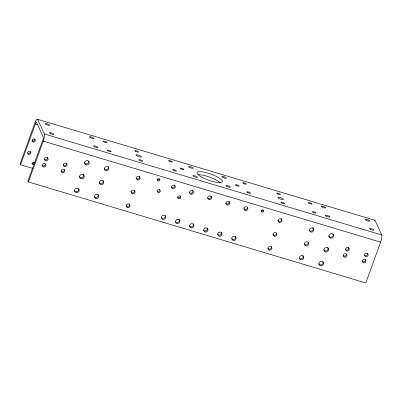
<?xml version="1.0" encoding="UTF-8"?>
<svg xmlns="http://www.w3.org/2000/svg" width="402" height="402" viewBox="0 0 402 402"><rect width="100%" height="100%" fill="white"/><g stroke="black" fill="none" stroke-linecap="round" stroke-linejoin="round"><path stroke-width="0.6" d="M20.562 164.775L35.371 123.952A2.533 0.568 -73.3 0 1 36.557 122.399L43.26 137.042A2.533 0.568 -73.3 0 1 42.768 140.107L27.959 180.93L28.421 181.94L365.785 282.958L380.593 242.135A5.909 1.322 -73.3 0 0 381.739 234.974L375.036 220.331L37.672 119.319A5.909 1.322 -73.3 0 0 34.909 122.942L20.1 163.765L20.562 164.775L32.587 168.378M28.421 181.94L43.23 141.117A5.909 1.322 -73.3 0 0 44.376 133.956L37.672 119.319M35.371 123.952L37.778 124.67M44.376 133.956L381.739 234.974M43.23 141.117L380.593 242.135M374.368 220.17A5.909 1.322 -73.3 0 1 375.036 220.331M174.629 184.94A1.94 1.834 -24.6 0 1 171.584 187.277M192.613 190.161A1.94 1.834 -24.6 0 1 192.251 192.769A1.94 1.834 -24.6 0 1 189.558 192.538M211.065 196.191A1.94 1.834 -24.6 0 1 207.563 197.799M229.18 201.583A1.94 1.834 -24.6 0 1 225.713 203.261M247.305 207.005A1.94 1.834 -24.6 0 1 243.848 208.693M235.436 236.361A2.196 2.075 -24.6 0 1 231.818 238.773M221.371 232.15A2.196 2.075 -24.6 0 1 217.758 234.562M207.311 227.939A2.196 2.075 -24.6 0 1 203.693 230.351M193.246 223.728A2.196 2.075 -24.6 0 1 189.633 226.14M178.88 219.075A2.196 2.075 -24.6 0 1 178.634 222.035A2.196 2.075 -24.6 0 1 175.568 221.929M165.127 215.311A2.196 2.075 -24.6 0 1 161.509 217.718M365.443 259.697A1.859 1.754 -24.6 0 1 361.976 260.923M367.534 253.099A1.859 1.754 -24.6 0 1 364.473 255.139M348.614 247.436A1.859 1.754 -24.6 0 1 345.554 249.476M346.529 254.034A1.859 1.754 -24.6 0 1 343.057 255.26M327.585 247.23A2.362 2.231 -24.6 0 1 327.077 250.602A2.362 2.231 -24.6 0 1 323.685 249.823M332.946 233.843A2.362 2.231 -24.6 0 1 331.836 236.894A2.362 2.231 -24.6 0 1 328.715 235.959M322.886 261.571A2.362 2.231 -24.6 0 1 321.781 264.622A2.362 2.231 -24.6 0 1 318.66 263.687M302.721 255.3A2.196 2.075 -24.6 0 1 302.48 258.265A2.196 2.075 -24.6 0 1 299.415 258.159M308.233 242.396A2.196 2.075 -24.6 0 1 304.133 243.848M312.781 227.572A2.196 2.075 -24.6 0 1 312.535 230.532A2.196 2.075 -24.6 0 1 309.47 230.426M281.058 218.296A1.94 1.834 -24.6 0 1 280.641 221.07A1.94 1.834 -24.6 0 1 277.857 220.427M276.455 233.009A1.94 1.834 -24.6 0 1 272.832 234.296M271.275 246.421A1.94 1.834 -24.6 0 1 270.365 248.923A1.94 1.834 -24.6 0 1 267.802 248.16M263.245 210.085A1.181 1.116 -24.6 0 1 261.019 210.573M159.182 178.639A1.181 1.116 -24.6 0 1 156.971 179.418M159.694 189.402A1.518 1.437 -24.6 0 1 158.986 191.362A1.518 1.437 -24.6 0 1 156.981 190.764M139.449 176.207A1.94 1.834 -24.6 0 1 138.539 178.714A1.94 1.834 -24.6 0 1 135.976 177.945M134.575 190.523A1.94 1.834 -24.6 0 1 133.037 192.749A1.94 1.834 -24.6 0 1 130.796 191.357M129.394 203.935A1.94 1.834 -24.6 0 1 128.484 206.442A1.94 1.834 -24.6 0 1 125.921 205.673M108.148 166.654A2.196 2.075 -24.6 0 1 107.118 169.483A2.196 2.075 -24.6 0 1 104.224 168.619M103.118 180.518A2.196 2.075 -24.6 0 1 101.827 183.463A2.196 2.075 -24.6 0 1 99.018 181.97M98.088 194.382A2.196 2.075 -24.6 0 1 97.063 197.216A2.196 2.075 -24.6 0 1 94.163 196.347M78.722 188.96A2.362 2.231 -24.6 0 1 76.847 191.664A2.362 2.231 -24.6 0 1 74.119 189.97M83.229 174.061A2.362 2.231 -24.6 0 1 82.727 177.438A2.362 2.231 -24.6 0 1 79.335 176.659M88.782 161.227A2.362 2.231 -24.6 0 1 84.696 163.272M84.365 162.795A2.362 2.231 -24.6 0 1 84.179 162.242M66.43 162.941A1.859 1.754 -24.6 0 1 63.37 164.981M64.34 169.538A1.859 1.754 -24.6 0 1 60.873 170.765M47.511 157.277A1.859 1.754 -24.6 0 1 44.451 159.318M45.426 163.875A1.859 1.754 -24.6 0 1 41.954 165.101M198.362 174.699A13.507 3.256 19.9 0 1 220.291 182.83M30.351 151.509A1.603 1.513 -24.6 0 1 27.582 152.896M34.698 138.811A1.603 1.513 -24.6 0 1 32.054 140.569M33.858 162.217A1.07 1.015 -24.6 0 1 32.004 163.147M180.357 195.995A1.518 1.437 -24.6 0 1 177.518 197M28.723 154.323A1.603 1.513 -24.6 0 0 30.813 152.519A1.603 1.513 -24.6 0 0 28.22 151.74A1.603 1.513 -24.6 0 0 28.723 154.323M33.195 142.001A1.603 1.513 -24.6 0 0 35.286 140.192A1.603 1.513 -24.6 0 0 32.693 139.419A1.603 1.513 -24.6 0 0 33.195 142.001M32.919 164.438A1.07 1.015 -24.6 0 0 34.321 163.227A1.07 1.015 -24.6 0 0 32.582 162.709A1.07 1.015 -24.6 0 0 32.919 164.438M202.095 177.332A13.507 3.256 19.9 0 0 222.366 181.84A13.507 3.256 19.9 0 0 204.658 172.267A13.507 3.256 19.9 0 0 202.095 177.332M46.17 124.469A2.362 0.568 19.9 0 0 49.717 125.258A2.362 0.568 19.9 0 0 46.617 123.585A2.362 0.568 19.9 0 0 46.17 124.469M50.33 133.559A2.362 0.568 19.9 0 0 53.878 134.348A2.362 0.568 19.9 0 0 50.778 132.67A2.362 0.568 19.9 0 0 50.33 133.559M366.187 220.291A2.362 0.568 19.9 0 0 369.734 221.08A2.362 0.568 19.9 0 0 366.639 219.407A2.362 0.568 19.9 0 0 366.187 220.291M370.348 229.381A2.362 0.568 19.9 0 0 373.895 230.17A2.362 0.568 19.9 0 0 370.8 228.497A2.362 0.568 19.9 0 0 370.348 229.381M90.309 137.685A2.362 0.568 19.9 0 0 93.857 138.474A2.362 0.568 19.9 0 0 90.757 136.801A2.362 0.568 19.9 0 0 90.309 137.685M94.47 146.775A2.362 0.568 19.9 0 0 98.018 147.564A2.362 0.568 19.9 0 0 94.917 145.891A2.362 0.568 19.9 0 0 94.47 146.775M322.047 207.075A2.362 0.568 19.9 0 0 325.595 207.864A2.362 0.568 19.9 0 0 322.494 206.191A2.362 0.568 19.9 0 0 322.047 207.075M326.208 216.165A2.362 0.568 19.9 0 0 329.756 216.954A2.362 0.568 19.9 0 0 326.655 215.276A2.362 0.568 19.9 0 0 326.208 216.165M137.102 155.946A2.955 0.714 19.9 0 0 141.534 156.931A2.955 0.714 19.9 0 0 137.66 154.835A2.955 0.714 19.9 0 0 137.102 155.946M278.983 198.427A2.955 0.714 19.9 0 0 283.415 199.412A2.955 0.714 19.9 0 0 279.541 197.322A2.955 0.714 19.9 0 0 278.983 198.427M169.368 161.282A1.94 0.467 19.9 0 0 172.282 161.931A1.94 0.467 19.9 0 0 169.739 160.554A1.94 0.467 19.9 0 0 169.368 161.282M173.528 170.373A1.94 0.467 19.9 0 0 176.443 171.021A1.94 0.467 19.9 0 0 173.9 169.644A1.94 0.467 19.9 0 0 173.528 170.373M243.461 183.468A1.94 0.467 19.9 0 0 246.376 184.116A1.94 0.467 19.9 0 0 243.833 182.739A1.94 0.467 19.9 0 0 243.461 183.468M247.622 192.558A1.94 0.467 19.9 0 0 250.536 193.206A1.94 0.467 19.9 0 0 247.994 191.829A1.94 0.467 19.9 0 0 247.622 192.558M181.026 168.91A1.94 0.467 19.9 0 0 183.94 169.559A1.94 0.467 19.9 0 0 181.392 168.182A1.94 0.467 19.9 0 0 181.026 168.91M236.2 185.433A1.94 0.467 19.9 0 0 239.115 186.081A1.94 0.467 19.9 0 0 236.567 184.704A1.94 0.467 19.9 0 0 236.2 185.433M189.623 167.423A2.362 0.568 19.9 0 0 193.171 168.212A2.362 0.568 19.9 0 0 190.076 166.539A2.362 0.568 19.9 0 0 189.623 167.423M222.733 177.337A2.362 0.568 19.9 0 0 226.281 178.126A2.362 0.568 19.9 0 0 223.18 176.453A2.362 0.568 19.9 0 0 222.733 177.337M226.894 186.427A2.362 0.568 19.9 0 0 230.441 187.216A2.362 0.568 19.9 0 0 227.341 185.538A2.362 0.568 19.9 0 0 226.894 186.427M193.784 176.513A2.362 0.568 19.9 0 0 197.332 177.302A2.362 0.568 19.9 0 0 194.236 175.629A2.362 0.568 19.9 0 0 193.784 176.513M309.002 203.311A1.94 0.467 19.9 0 0 311.917 203.96A1.94 0.467 19.9 0 0 309.369 202.583A1.94 0.467 19.9 0 0 309.002 203.311M313.163 212.397A1.94 0.467 19.9 0 0 316.078 213.045A1.94 0.467 19.9 0 0 313.53 211.668A1.94 0.467 19.9 0 0 313.163 212.397M103.857 141.826A1.94 0.467 19.9 0 0 106.922 142.65A1.94 0.467 19.9 0 0 104.686 141.283A1.94 0.467 19.9 0 0 103.857 141.826M107.927 150.861A1.94 0.467 19.9 0 0 111.047 151.755A1.94 0.467 19.9 0 0 108.972 150.403A1.94 0.467 19.9 0 0 107.927 150.861M135.59 151.388A1.94 0.467 19.9 0 0 138.504 152.036A1.94 0.467 19.9 0 0 135.961 150.66A1.94 0.467 19.9 0 0 135.59 151.388M139.75 160.473A1.94 0.467 19.9 0 0 142.665 161.122A1.94 0.467 19.9 0 0 140.122 159.745A1.94 0.467 19.9 0 0 139.75 160.473M277.47 193.87A1.94 0.467 19.9 0 0 280.385 194.518A1.94 0.467 19.9 0 0 277.842 193.141A1.94 0.467 19.9 0 0 277.47 193.87M281.631 202.96A1.94 0.467 19.9 0 0 284.546 203.608A1.94 0.467 19.9 0 0 282.003 202.231A1.94 0.467 19.9 0 0 281.631 202.96M233.21 240.356A2.196 2.075 -24.6 0 0 236.074 237.883A2.196 2.075 -24.6 0 0 232.522 236.823A2.196 2.075 -24.6 0 0 233.21 240.356M219.145 236.145A2.196 2.075 -24.6 0 0 222.01 233.673A2.196 2.075 -24.6 0 0 218.462 232.612A2.196 2.075 -24.6 0 0 219.145 236.145M205.085 231.934A2.196 2.075 -24.6 0 0 207.95 229.462A2.196 2.075 -24.6 0 0 204.397 228.401A2.196 2.075 -24.6 0 0 205.085 231.934M191.02 227.723A2.196 2.075 -24.6 0 0 193.885 225.251A2.196 2.075 -24.6 0 0 190.337 224.19A2.196 2.075 -24.6 0 0 191.02 227.723M176.96 223.512A2.196 2.075 -24.6 0 0 179.825 221.04A2.196 2.075 -24.6 0 0 176.277 219.979A2.196 2.075 -24.6 0 0 176.96 223.512M162.895 219.306A2.196 2.075 -24.6 0 0 165.765 216.829A2.196 2.075 -24.6 0 0 162.212 215.768A2.196 2.075 -24.6 0 0 162.895 219.306M245.516 210.467A1.94 1.834 -24.6 0 0 247.768 208.015A1.94 1.834 -24.6 0 0 244.516 207.452A1.94 1.834 -24.6 0 0 245.516 210.467M227.376 205.04A1.94 1.834 -24.6 0 0 229.642 202.593A1.94 1.834 -24.6 0 0 226.396 202.015A1.94 1.834 -24.6 0 0 227.376 205.04M209.211 199.603A1.94 1.834 -24.6 0 0 211.527 197.201A1.94 1.834 -24.6 0 0 208.291 196.558A1.94 1.834 -24.6 0 0 209.211 199.603M191.292 194.206A1.94 1.834 -24.6 0 0 193.327 191.578A1.94 1.834 -24.6 0 0 190.02 191.292A1.94 1.834 -24.6 0 0 191.292 194.206M172.9 188.734A1.94 1.834 -24.6 0 0 175.282 186.392A1.94 1.834 -24.6 0 0 172.071 185.664A1.94 1.834 -24.6 0 0 172.9 188.734M178.789 198.618A1.518 1.437 -24.6 0 0 180.774 196.905A1.518 1.437 -24.6 0 0 178.317 196.166A1.518 1.437 -24.6 0 0 178.789 198.618M158.298 192.478A1.518 1.437 -24.6 0 0 160.282 190.769A1.518 1.437 -24.6 0 0 157.82 190.03A1.518 1.437 -24.6 0 0 158.298 192.478M76.099 192.633A2.362 2.231 -24.6 0 0 79.184 189.97A2.362 2.231 -24.6 0 0 75.365 188.824A2.362 2.231 -24.6 0 0 76.099 192.633M95.862 198.377A2.196 2.075 -24.6 0 0 98.726 195.905A2.196 2.075 -24.6 0 0 95.179 194.844A2.196 2.075 -24.6 0 0 95.862 198.377M127.474 207.588A1.94 1.834 -24.6 0 0 130.007 205.402A1.94 1.834 -24.6 0 0 126.871 204.457A1.94 1.834 -24.6 0 0 127.474 207.588M132.504 193.724A1.94 1.834 -24.6 0 0 135.037 191.533A1.94 1.834 -24.6 0 0 131.896 190.593A1.94 1.834 -24.6 0 0 132.504 193.724M137.534 179.86A1.94 1.834 -24.6 0 0 140.067 177.669A1.94 1.834 -24.6 0 0 136.926 176.729A1.94 1.834 -24.6 0 0 137.534 179.86M269.355 250.069A1.94 1.834 -24.6 0 0 271.893 247.883A1.94 1.834 -24.6 0 0 268.752 246.944A1.94 1.834 -24.6 0 0 269.355 250.069M274.385 236.205A1.94 1.834 -24.6 0 0 276.918 234.019A1.94 1.834 -24.6 0 0 273.782 233.08A1.94 1.834 -24.6 0 0 274.385 236.205M279.415 222.341A1.94 1.834 -24.6 0 0 281.948 220.155A1.94 1.834 -24.6 0 0 278.807 219.216A1.94 1.834 -24.6 0 0 279.415 222.341M100.892 184.513A2.196 2.075 -24.6 0 0 103.756 182.041A2.196 2.075 -24.6 0 0 100.209 180.975A2.196 2.075 -24.6 0 0 100.892 184.513M105.922 170.649A2.196 2.075 -24.6 0 0 108.786 168.177A2.196 2.075 -24.6 0 0 105.234 167.111A2.196 2.075 -24.6 0 0 105.922 170.649M81.129 178.764A2.362 2.231 -24.6 0 0 84.214 176.101A2.362 2.231 -24.6 0 0 80.39 174.96A2.362 2.231 -24.6 0 0 81.129 178.764M86.159 164.9A2.362 2.231 -24.6 0 0 89.244 162.237A2.362 2.231 -24.6 0 0 85.42 161.096A2.362 2.231 -24.6 0 0 86.159 164.9M320.454 265.797A2.362 2.231 -24.6 0 0 323.535 263.134A2.362 2.231 -24.6 0 0 319.716 261.988A2.362 2.231 -24.6 0 0 320.454 265.797M325.479 251.933A2.362 2.231 -24.6 0 0 328.565 249.27A2.362 2.231 -24.6 0 0 324.746 248.124A2.362 2.231 -24.6 0 0 325.479 251.933M330.509 238.069A2.362 2.231 -24.6 0 0 333.595 235.406A2.362 2.231 -24.6 0 0 329.771 234.26A2.362 2.231 -24.6 0 0 330.509 238.069M300.802 259.742A2.196 2.075 -24.6 0 0 303.666 257.27A2.196 2.075 -24.6 0 0 300.118 256.205A2.196 2.075 -24.6 0 0 300.802 259.742M305.832 245.878A2.196 2.075 -24.6 0 0 308.696 243.406A2.196 2.075 -24.6 0 0 305.148 242.341A2.196 2.075 -24.6 0 0 305.832 245.878M310.862 232.014A2.196 2.075 -24.6 0 0 313.726 229.542A2.196 2.075 -24.6 0 0 310.173 228.477A2.196 2.075 -24.6 0 0 310.862 232.014M363.483 262.797A1.859 1.754 -24.6 0 0 365.905 260.707A1.859 1.754 -24.6 0 0 362.905 259.808A1.859 1.754 -24.6 0 0 363.483 262.797M344.564 257.134A1.859 1.754 -24.6 0 0 346.991 255.044A1.859 1.754 -24.6 0 0 343.986 254.144A1.859 1.754 -24.6 0 0 344.564 257.134M346.8 250.974A1.859 1.754 -24.6 0 0 349.227 248.878A1.859 1.754 -24.6 0 0 346.222 247.979A1.859 1.754 -24.6 0 0 346.8 250.974M365.719 256.637A1.859 1.754 -24.6 0 0 368.142 254.546A1.859 1.754 -24.6 0 0 365.142 253.647A1.859 1.754 -24.6 0 0 365.719 256.637M62.38 172.639A1.859 1.754 -24.6 0 0 64.802 170.548A1.859 1.754 -24.6 0 0 61.802 169.649A1.859 1.754 -24.6 0 0 62.38 172.639M64.616 166.478A1.859 1.754 -24.6 0 0 67.039 164.388A1.859 1.754 -24.6 0 0 64.034 163.488A1.859 1.754 -24.6 0 0 64.616 166.478M43.461 166.976A1.859 1.754 -24.6 0 0 45.888 164.885A1.859 1.754 -24.6 0 0 42.883 163.986A1.859 1.754 -24.6 0 0 43.461 166.976M45.697 160.815A1.859 1.754 -24.6 0 0 48.119 158.72A1.859 1.754 -24.6 0 0 45.119 157.82A1.859 1.754 -24.6 0 0 45.697 160.815M262.144 212.13A1.181 1.116 -24.6 0 0 263.687 210.799A1.181 1.116 -24.6 0 0 261.777 210.226A1.181 1.116 -24.6 0 0 262.144 212.13M158.102 180.975A1.181 1.116 -24.6 0 0 159.644 179.644A1.181 1.116 -24.6 0 0 157.73 179.076A1.181 1.116 -24.6 0 0 158.102 180.975"/></g></svg>
